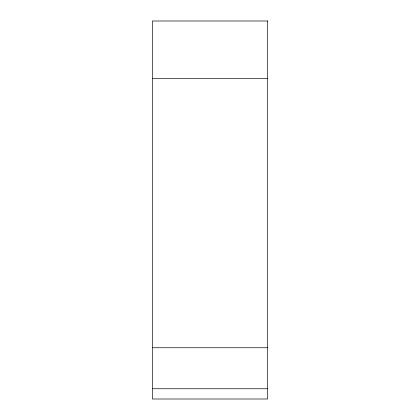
<?xml version="1.0" encoding="UTF-8"?>
<svg xmlns="http://www.w3.org/2000/svg" width="420" height="420" viewBox="0 0 420 420"><rect width="100%" height="100%" fill="white"/><g stroke="black" fill="none" stroke-linecap="round" stroke-linejoin="round"><path stroke-width="0.63" d="M152.339 78.661L267.661 78.661M152.339 347.744L267.661 347.744M152.339 388.747L267.661 388.747M267.661 21L152.339 21L152.339 399L267.661 399L267.661 21"/></g></svg>
